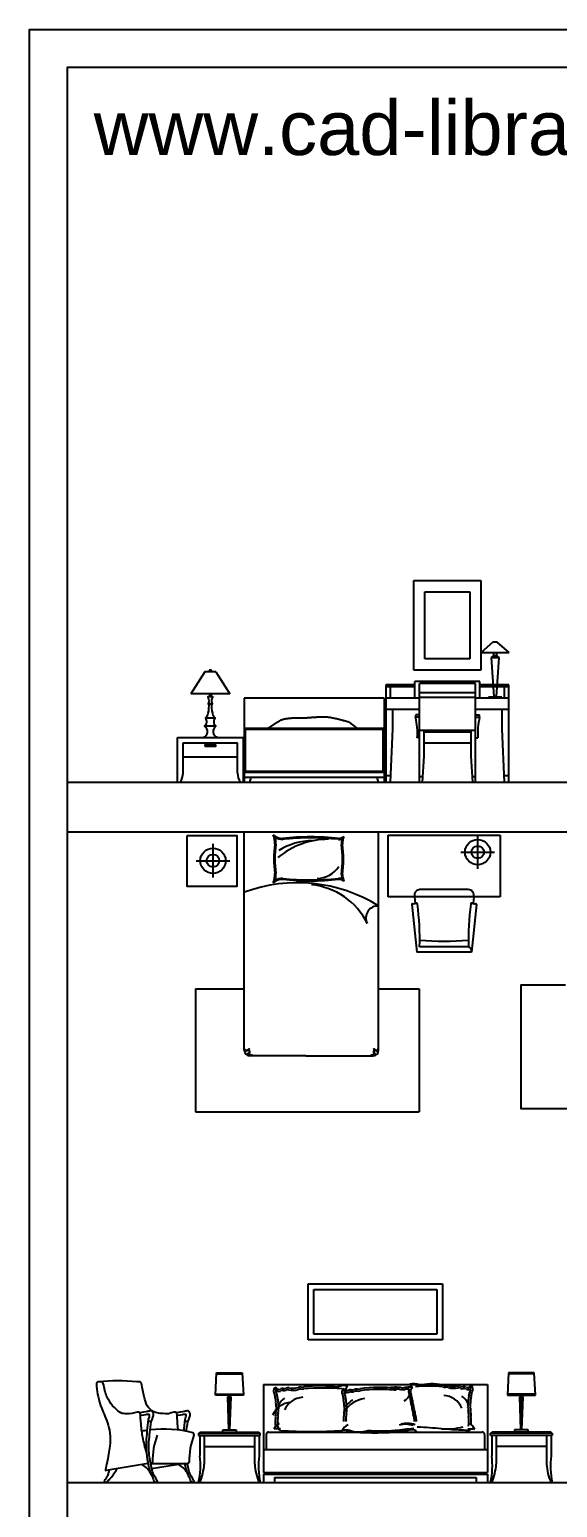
# Model space of a CAD drawing. Header units: inches. Extents: x 15.4 to 57.9, y 9.9 to 34.7.
# Drawn here: x 36.92 to 41.63, y 21.5 to 34.7 of the extents above; entities that cross this region are included whole.
import ezdxf

# ---------------------------------------------------------------- set-up
doc = ezdxf.new("R2010")
doc.units = ezdxf.units.IN
doc.header["$MEASUREMENT"] = 0
for name, color, linetype in [('02', 2, 'Continuous'), ('1', 1, 'Continuous'), ('4', 4, 'Continuous'), ('kadrbm', 4, 'Continuous')]:
    doc.layers.add(name, color=color, linetype=linetype)
doc.styles.add('bmmm', font='swissel.ttf')

# ---------------------------------------------------------------- blocks, each defined once
blk = doc.blocks.new('kadrbm')
at = {"layer": 'kadrbm', "color": 4}
blk.add_lwpolyline([(0, 0), (0, 24.797), (21, 24.797), (21, 0), (0, 0)], close=True, dxfattribs=at)
blk.add_lwpolyline([(20.663, 0.326), (20.663, 24.46), (0.337, 24.46), (0.337, 0.326), (20.663, 0.326)], dxfattribs=at)
at = {"layer": 'kadrbm', "color": 211, "true_color": 0xf674fb, "style": 'bmmm'}
blk.add_text('www.cad-libraries.blogspot.com', height=0.48513, dxfattribs=at).set_placement((0.573, 23.677))

msp = doc.modelspace()

# ---------------------------------------------------------------- linework, layer by layer
at = {"layer": '02'}
for p, q in [((38.836, 25.584), (38.836, 27.534)), ((38.836, 27.534), (40.036, 27.534)), ((40.036, 25.584), (40.036, 27.534)), ((40.121, 26.954), (40.121, 27.504)), ((40.121, 27.504), (41.121, 27.504)), ((41.121, 27.504), (41.121, 26.954)), ((41.121, 26.954), (40.121, 26.954)), ((40.357, 26.954), (40.362, 26.896)), ((40.885, 26.954), (40.88, 26.896)), ((40.332, 26.887), (40.376, 26.459)), ((40.909, 26.887), (40.866, 26.459)), ((40.866, 26.459), (40.376, 26.459)), ((40.84, 26.509), (40.401, 26.509)), ((39.386, 25.534), (38.886, 25.534)), ((39.386, 25.534), (39.986, 25.534))]:
    msp.add_line(p, q, dxfattribs=at)
msp.add_lwpolyline([(38.322, 27.499), (38.322, 27.049), (38.772, 27.049), (38.772, 27.499)], close=True, dxfattribs=at)
for centre in [(40.921, 27.353), (38.556, 27.276)]:
    msp.add_circle(centre, 0.113, dxfattribs=at)
for centre, radius, start, end in [((38.905, 27.436), 0.203, 356.5245, 20.485), ((39.177, 27.6), 0.124, 228.4161, 271.5527), ((39.428, 25.169), 2.32, 83.8049, 96.2055), ((39.68, 27.544), 0.0682, 268.1988, 312.1405), ((39.885, 27.428), 0.172, 157.3977, 181.6077), ((40.244, 27.293), 1.144, 173.426, 186.574), ((38.738, 27.288), 0.984, 352.1489, 7.8511), ((39.31, 25.71), 1.37, 57.98, 110.2292), ((38.905, 27.15), 0.203, 339.515, 3.4755), ((39.177, 26.986), 0.124, 88.4473, 131.5839), ((39.428, 29.417), 2.32, 263.7945, 276.1951), ((39.375, 26.441), 0.624, 26.1968, 84.3818), ((39.68, 27.042), 0.0682, 47.8595, 91.8012), ((39.885, 27.159), 0.172, 181.6077, 202.6023), ((40.028, 26.766), 0.106, 85.6617, 207.9083), ((40.337, 26.887), 0.005, 89.3749, 185.1022), ((40.338, 26.981), 0.089, 269.3749, 289.8528), ((40.372, 26.888), 0.01, 7.3957, 109.8528), ((38.311, 26.593), 2.092, 357.6778, 8.1429), ((42.93, 26.593), 2.092, 171.8571, 182.3222), ((40.869, 26.888), 0.01, 70.1472, 172.6043), ((40.903, 26.981), 0.089, 250.1472, 270.6251), ((40.904, 26.887), 0.005, 354.8978, 90.6251), ((40.617, 28.999), 2.441, 264.9885, 275.1888), ((40.82, 26.467), 0.0465, 350.0218, 64.303), ((38.886, 25.584), 0.05, 180, 270), ((39.986, 25.584), 0.05, 270, 360)]:
    msp.add_arc(centre, radius, start, end, dxfattribs=at)
at = {"layer": '1'}
for p, q in [((40.35, 29.778), (40.95, 29.778)), ((40.35, 28.978), (40.35, 29.778)), ((40.95, 29.778), (40.95, 28.978)), ((40.45, 29.678), (40.85, 29.678)), ((40.45, 29.078), (40.45, 29.678)), ((40.85, 29.678), (40.85, 29.078)), ((41.056, 29.228), (40.951, 29.137)), ((41.096, 29.228), (41.056, 29.228)), ((41.201, 29.137), (41.096, 29.228)), ((40.85, 29.078), (40.45, 29.078)), ((40.951, 29.137), (41.201, 29.137)), ((41.056, 29.102), (41.041, 29.092)), ((41.041, 29.092), (41.066, 28.743)), ((41.041, 29.092), (41.11, 29.092)), ((41.096, 29.107), (41.056, 29.107)), ((41.056, 29.107), (41.056, 29.102)), ((41.056, 29.102), (41.096, 29.102)), ((41.061, 29.137), (41.061, 29.107)), ((41.11, 29.092), (41.086, 28.743)), ((41.091, 29.107), (41.091, 29.137)), ((41.096, 29.102), (41.096, 29.107)), ((41.096, 29.102), (41.11, 29.092)), ((38.482, 28.963), (38.357, 28.768)), ((38.582, 28.963), (38.482, 28.963)), ((38.542, 28.978), (38.522, 28.978)), ((38.582, 28.963), (38.707, 28.768)), ((40.95, 28.978), (40.35, 28.978)), ((38.707, 28.768), (38.357, 28.768)), ((38.525, 28.768), (38.525, 28.739)), ((38.54, 28.768), (38.54, 28.739)), ((40.1, 28.848), (40.1, 27.978)), ((40.36, 28.848), (40.1, 28.848)), ((40.36, 28.828), (40.1, 28.828)), ((40.14, 28.828), (40.14, 28.728)), ((40.94, 28.878), (40.36, 28.878)), ((40.36, 28.728), (40.36, 28.878)), ((40.9, 28.858), (40.4, 28.858)), ((40.402, 27.978), (40.4, 28.858)), ((40.402, 28.778), (40.902, 28.778)), ((40.902, 27.978), (40.9, 28.858)), ((40.94, 28.728), (40.94, 28.878)), ((41.2, 28.848), (40.94, 28.848)), ((41.2, 28.828), (40.94, 28.828)), ((41.16, 28.728), (41.16, 28.828)), ((41.2, 27.978), (41.2, 28.848)), ((38.553, 28.739), (38.511, 28.739)), ((38.514, 28.677), (38.55, 28.677)), ((38.836, 28.728), (38.836, 27.978)), ((40.086, 28.728), (38.836, 28.728)), ((40.086, 28.728), (40.086, 27.978)), ((40.402, 28.728), (40.1, 28.728)), ((40.402, 28.738), (40.902, 28.738)), ((41.2, 28.728), (40.902, 28.728)), ((41.136, 28.738), (41.016, 28.738)), ((41.016, 28.738), (41.016, 28.728)), ((41.136, 28.733), (41.016, 28.733)), ((41.026, 28.728), (41.026, 28.733)), ((41.086, 28.743), (41.066, 28.743)), ((41.066, 28.743), (41.066, 28.738)), ((41.071, 28.728), (41.071, 28.733)), ((41.081, 28.733), (41.081, 28.728)), ((41.086, 28.738), (41.086, 28.743)), ((41.126, 28.728), (41.126, 28.733)), ((41.136, 28.738), (41.136, 28.728)), ((38.575, 28.55), (38.49, 28.55)), ((40.402, 28.628), (40.1, 28.628)), ((40.16, 28.628), (40.16, 28.453)), ((40.367, 28.558), (40.367, 28.578)), ((40.402, 28.578), (40.367, 28.578)), ((40.402, 28.558), (40.367, 28.558)), ((41.2, 28.628), (40.902, 28.628)), ((40.902, 28.578), (40.937, 28.578)), ((40.902, 28.558), (40.937, 28.558)), ((40.937, 28.558), (40.937, 28.578)), ((41.14, 28.453), (41.14, 28.628)), ((38.24, 27.978), (38.24, 28.378)), ((38.24, 28.378), (38.825, 28.378)), ((38.582, 28.478), (38.482, 28.478)), ((38.825, 28.378), (38.825, 27.978)), ((38.836, 28.461), (40.086, 28.461)), ((38.846, 28.073), (38.846, 28.451)), ((38.846, 28.451), (40.076, 28.451)), ((40.076, 28.073), (40.076, 28.451)), ((40.16, 28.453), (40.14, 27.978)), ((40.402, 28.373), (40.382, 28.373)), ((40.402, 28.443), (40.902, 28.443)), ((40.442, 28.21), (40.442, 28.443)), ((40.442, 28.428), (40.862, 28.428)), ((40.862, 28.21), (40.862, 28.443)), ((40.902, 28.373), (40.922, 28.373)), ((41.16, 27.978), (41.14, 28.453)), ((38.29, 28.058), (38.29, 28.328)), ((38.29, 28.328), (38.775, 28.328)), ((38.775, 28.058), (38.775, 28.328)), ((40.442, 28.328), (40.862, 28.328)), ((38.775, 28.202), (38.29, 28.202)), ((40.427, 27.978), (40.442, 28.21)), ((40.877, 27.978), (40.862, 28.21)), ((40.086, 28.063), (38.836, 28.063)), ((40.086, 28.021), (38.836, 28.021)), ((40.076, 28.073), (38.846, 28.073)), ((38.886, 27.978), (38.898, 28.021)), ((40.036, 27.978), (40.024, 28.021)), ((40.1, 28.038), (40.142, 28.038)), ((40.402, 28.028), (40.427, 28.028)), ((40.877, 28.028), (40.902, 28.028)), ((41.157, 28.038), (41.2, 28.038)), ((40.921, 27.203), (40.921, 27.503)), ((38.556, 27.426), (38.556, 27.126)), ((40.771, 27.353), (41.071, 27.353)), ((38.406, 27.276), (38.706, 27.276)), ((40.356, 26.964), (40.357, 26.954)), ((40.836, 27.019), (40.405, 27.019)), ((40.886, 26.964), (40.885, 26.954)), ((38.399, 26.134), (38.836, 26.134)), ((38.399, 26.134), (38.399, 25.034)), ((40.036, 26.134), (40.399, 26.134)), ((40.399, 26.134), (40.399, 25.034)), ((38.399, 25.034), (40.399, 25.034)), ((39.407, 23.499), (40.607, 23.499)), ((39.407, 22.999), (39.407, 23.499)), ((40.607, 23.499), (40.607, 22.999)), ((39.457, 23.449), (40.557, 23.449)), ((39.457, 23.049), (39.457, 23.449)), ((40.557, 23.449), (40.557, 23.049)), ((40.607, 22.999), (39.407, 22.999)), ((40.557, 23.049), (39.457, 23.049)), ((38.578, 22.505), (38.588, 22.705)), ((38.588, 22.705), (38.818, 22.705)), ((38.818, 22.705), (38.828, 22.505)), ((41.196, 22.705), (41.186, 22.505)), ((41.426, 22.705), (41.196, 22.705)), ((41.436, 22.505), (41.426, 22.705)), ((37.557, 22.624), (37.535, 22.624)), ((37.898, 22.624), (37.875, 22.624)), ((38.588, 22.695), (38.819, 22.695)), ((39.007, 22.6), (41.007, 22.6)), ((39.007, 22.6), (39.007, 21.815)), ((41.007, 22.6), (41.007, 21.815)), ((41.427, 22.695), (41.196, 22.695)), ((38.828, 22.505), (38.578, 22.505)), ((38.579, 22.515), (38.828, 22.515)), ((38.699, 22.195), (38.689, 22.49)), ((38.689, 22.49), (38.718, 22.49)), ((38.702, 22.195), (38.694, 22.49)), ((38.696, 22.49), (38.696, 22.505)), ((38.705, 22.195), (38.713, 22.49)), ((38.707, 22.195), (38.718, 22.49)), ((38.711, 22.49), (38.711, 22.505)), ((41.186, 22.505), (41.436, 22.505)), ((41.436, 22.515), (41.187, 22.515)), ((41.307, 22.195), (41.297, 22.49)), ((41.326, 22.49), (41.297, 22.49)), ((41.31, 22.195), (41.302, 22.49)), ((41.304, 22.49), (41.304, 22.505)), ((41.313, 22.195), (41.321, 22.49)), ((41.315, 22.195), (41.326, 22.49)), ((41.319, 22.49), (41.319, 22.505)), ((37.978, 22.273), (38.006, 22.273)), ((38.306, 22.273), (38.334, 22.273)), ((38.438, 22.175), (38.438, 22.165)), ((38.438, 22.175), (38.968, 22.175)), ((38.643, 22.175), (38.643, 22.195)), ((38.643, 22.195), (38.763, 22.195)), ((38.763, 22.195), (38.763, 22.175)), ((38.968, 22.175), (38.968, 22.165)), ((39.052, 22.175), (40.962, 22.175)), ((41.046, 22.175), (41.046, 22.165)), ((41.576, 22.175), (41.046, 22.175)), ((41.371, 22.195), (41.251, 22.195)), ((41.251, 22.195), (41.251, 22.175)), ((41.371, 22.175), (41.371, 22.195)), ((41.576, 22.175), (41.576, 22.165)), ((38.428, 22.165), (38.978, 22.165)), ((38.428, 22.165), (38.428, 22.145)), ((38.428, 22.145), (38.978, 22.145)), ((38.438, 22.145), (38.438, 21.965)), ((38.478, 22.145), (38.478, 21.89)), ((38.478, 22.045), (38.928, 22.045)), ((38.928, 22.145), (38.928, 21.89)), ((38.968, 22.145), (38.968, 21.965)), ((38.978, 22.145), (38.978, 22.165)), ((39.032, 22.155), (39.032, 22.02)), ((40.982, 22.155), (40.982, 22.02)), ((41.586, 22.165), (41.036, 22.165)), ((41.036, 22.145), (41.036, 22.165)), ((41.586, 22.145), (41.036, 22.145)), ((41.046, 22.145), (41.046, 21.965)), ((41.086, 22.145), (41.086, 21.89)), ((41.536, 22.045), (41.086, 22.045)), ((41.536, 22.145), (41.536, 21.89)), ((41.576, 22.145), (41.576, 21.965)), ((41.586, 22.165), (41.586, 22.145)), ((39.007, 22.02), (41.007, 22.02)), ((37.978, 21.895), (37.602, 21.831)), ((38.007, 21.896), (37.998, 21.896)), ((38.007, 21.896), (38.335, 21.896)), ((38.306, 21.895), (38.008, 21.848)), ((38.335, 21.896), (38.325, 21.896)), ((39.007, 21.815), (41.007, 21.815)), ((39.007, 21.8), (41.007, 21.8)), ((39.007, 21.8), (39.007, 21.725)), ((39.017, 21.815), (39.017, 21.8)), ((40.997, 21.815), (40.997, 21.8)), ((41.007, 21.8), (41.007, 21.725)), ((37.596, 21.725), (37.591, 21.726)), ((38.054, 21.728), (38.046, 21.725)), ((38.382, 21.728), (38.373, 21.725)), ((39.107, 21.77), (40.907, 21.77)), ((39.107, 21.77), (39.107, 21.725)), ((40.907, 21.77), (40.907, 21.725))]:
    msp.add_line(p, q, dxfattribs=at)
for points in [[(39.053, 28.461), (39.128, 28.512), (39.131, 28.514), (39.134, 28.517), (39.138, 28.519), (39.141, 28.521), (39.145, 28.523), (39.149, 28.526), (39.153, 28.528), (39.157, 28.53), (39.161, 28.532), (39.165, 28.534), (39.17, 28.535), (39.174, 28.537), (39.179, 28.538), (39.184, 28.54), (39.188, 28.541), (39.193, 28.542), (39.197, 28.543), (39.202, 28.544), (39.206, 28.545), (39.21, 28.545), (39.214, 28.546), (39.217, 28.546), (39.221, 28.547), (39.224, 28.547), (39.227, 28.547), (39.23, 28.548), (39.233, 28.548), (39.236, 28.548), (39.239, 28.548), (39.242, 28.549), (39.245, 28.549), (39.248, 28.549), (39.251, 28.55), (39.254, 28.55), (39.257, 28.55), (39.26, 28.551), (39.262, 28.551), (39.265, 28.551), (39.268, 28.551), (39.27, 28.552), (39.272, 28.552), (39.275, 28.552), (39.277, 28.552), (39.28, 28.552), (39.282, 28.552), (39.285, 28.552), (39.288, 28.552), (39.291, 28.552), (39.295, 28.552), (39.299, 28.552), (39.303, 28.552), (39.307, 28.551), (39.312, 28.551), (39.316, 28.551), (39.32, 28.551), (39.325, 28.551), (39.329, 28.551), (39.333, 28.551), (39.337, 28.551), (39.34, 28.551), (39.343, 28.551), (39.345, 28.551), (39.348, 28.551), (39.35, 28.551), (39.353, 28.551), (39.355, 28.551), (39.358, 28.552), (39.361, 28.552), (39.364, 28.552), (39.367, 28.552), (39.371, 28.552), (39.374, 28.552), (39.379, 28.553), (39.383, 28.553), (39.387, 28.553), (39.391, 28.553), (39.396, 28.553), (39.4, 28.554), (39.404, 28.554), (39.408, 28.554), (39.413, 28.554), (39.416, 28.555), (39.42, 28.555), (39.424, 28.555), (39.428, 28.556), (39.432, 28.556), (39.436, 28.556), (39.44, 28.557), (39.444, 28.557), (39.448, 28.557), (39.453, 28.558), (39.457, 28.558), (39.462, 28.558), (39.466, 28.559), (39.471, 28.559), (39.475, 28.559), (39.48, 28.559), (39.484, 28.56), (39.488, 28.56), (39.493, 28.56), (39.497, 28.56), (39.501, 28.56), (39.505, 28.56), (39.508, 28.56), (39.512, 28.56), (39.516, 28.56), (39.519, 28.56), (39.522, 28.561), (39.526, 28.561), (39.529, 28.561), (39.532, 28.561), (39.535, 28.561), (39.538, 28.561), (39.541, 28.561), (39.544, 28.561), (39.547, 28.561), (39.55, 28.561), (39.554, 28.561), (39.557, 28.561), (39.561, 28.561), (39.565, 28.561), (39.569, 28.561), (39.573, 28.56), (39.577, 28.56), (39.581, 28.56), (39.585, 28.559), (39.589, 28.559), (39.593, 28.558), (39.597, 28.558), (39.601, 28.557), (39.605, 28.557), (39.609, 28.556), (39.612, 28.555), (39.615, 28.554), (39.619, 28.554), (39.622, 28.553), (39.625, 28.552), (39.628, 28.552), (39.63, 28.551), (39.633, 28.551), (39.636, 28.55), (39.638, 28.55), (39.64, 28.549), (39.643, 28.549), (39.645, 28.548), (39.647, 28.548), (39.65, 28.547), (39.652, 28.547), (39.654, 28.546), (39.657, 28.546), (39.66, 28.545), (39.662, 28.545), (39.665, 28.544), (39.668, 28.543), (39.671, 28.543), (39.674, 28.542), (39.677, 28.541), (39.68, 28.541), (39.683, 28.54), (39.686, 28.539), (39.689, 28.538), (39.693, 28.537), (39.696, 28.536), (39.699, 28.535), (39.701, 28.534), (39.704, 28.534), (39.707, 28.533), (39.71, 28.532), (39.712, 28.531), (39.714, 28.531), (39.716, 28.53), (39.718, 28.53), (39.72, 28.529), (39.722, 28.529), (39.724, 28.528), (39.726, 28.528), (39.728, 28.527), (39.73, 28.527), (39.733, 28.526), (39.735, 28.526), (39.738, 28.525), (39.74, 28.525), (39.743, 28.524), (39.746, 28.523), (39.749, 28.523), (39.752, 28.522), (39.755, 28.521), (39.757, 28.521), (39.76, 28.52), (39.763, 28.519), (39.766, 28.518), (39.769, 28.517), (39.773, 28.515), (39.777, 28.511), (39.842, 28.461)], [(41.705, 26.164), (41.305, 26.164), (41.305, 25.064), (43.305, 25.064), (43.305, 26.164), (42.905, 26.164)], [(38.836, 25.587), (38.837, 25.588), (38.838, 25.589), (38.839, 25.589), (38.84, 25.589), (38.84, 25.59), (38.841, 25.59), (38.842, 25.59), (38.842, 25.59), (38.842, 25.59), (38.843, 25.59), (38.843, 25.59), (38.844, 25.59), (38.844, 25.59), (38.845, 25.59), (38.845, 25.59), (38.846, 25.59), (38.846, 25.59), (38.846, 25.59), (38.847, 25.591), (38.847, 25.591), (38.848, 25.591), (38.848, 25.591), (38.848, 25.591), (38.848, 25.591)], [(38.842, 25.573), (38.843, 25.574), (38.844, 25.575), (38.845, 25.575), (38.846, 25.576), (38.846, 25.576), (38.847, 25.577), (38.848, 25.577), (38.848, 25.577), (38.849, 25.578), (38.849, 25.578), (38.85, 25.578), (38.85, 25.578), (38.851, 25.579), (38.851, 25.579), (38.851, 25.579), (38.852, 25.579), (38.852, 25.58), (38.853, 25.58), (38.853, 25.58), (38.854, 25.581), (38.854, 25.581), (38.855, 25.581), (38.855, 25.582), (38.856, 25.582), (38.857, 25.582), (38.857, 25.583), (38.858, 25.583), (38.859, 25.584), (38.859, 25.584), (38.86, 25.584), (38.861, 25.585), (38.862, 25.585), (38.862, 25.586), (38.863, 25.586), (38.863, 25.586), (38.864, 25.587), (38.865, 25.587), (38.865, 25.588), (38.866, 25.588), (38.866, 25.588), (38.867, 25.589), (38.867, 25.589), (38.868, 25.589), (38.868, 25.589), (38.869, 25.59), (38.869, 25.59), (38.87, 25.59), (38.87, 25.591), (38.871, 25.591), (38.872, 25.591), (38.872, 25.592), (38.873, 25.592), (38.873, 25.592), (38.874, 25.593), (38.875, 25.593), (38.875, 25.593), (38.876, 25.594), (38.876, 25.594), (38.877, 25.594), (38.877, 25.595), (38.877, 25.595), (38.878, 25.595), (38.878, 25.596), (38.878, 25.596), (38.879, 25.596), (38.879, 25.596), (38.879, 25.596), (38.88, 25.596), (38.88, 25.596), (38.88, 25.596), (38.88, 25.596), (38.88, 25.595), (38.879, 25.595), (38.879, 25.595), (38.879, 25.595), (38.878, 25.594), (38.878, 25.594), (38.877, 25.593), (38.877, 25.593), (38.876, 25.592), (38.876, 25.592), (38.875, 25.591), (38.875, 25.59), (38.874, 25.589), (38.874, 25.589), (38.874, 25.588), (38.873, 25.587), (38.873, 25.587), (38.872, 25.587), (38.871, 25.586), (38.871, 25.586), (38.87, 25.586), (38.869, 25.586), (38.868, 25.585), (38.867, 25.585), (38.867, 25.585), (38.866, 25.584), (38.865, 25.584), (38.864, 25.583), (38.863, 25.583), (38.862, 25.582), (38.862, 25.582), (38.861, 25.581), (38.86, 25.581), (38.859, 25.581), (38.858, 25.58), (38.857, 25.58), (38.856, 25.58), (38.855, 25.58), (38.854, 25.579), (38.853, 25.579), (38.853, 25.579), (38.852, 25.579), (38.851, 25.579), (38.851, 25.579), (38.85, 25.578), (38.85, 25.578), (38.849, 25.578), (38.849, 25.577), (38.849, 25.577), (38.848, 25.577), (38.848, 25.577), (38.848, 25.576), (38.847, 25.576), (38.847, 25.575), (38.847, 25.575), (38.846, 25.575), (38.846, 25.574), (38.846, 25.574), (38.845, 25.574), (38.845, 25.573), (38.844, 25.573), (38.843, 25.572), (38.843, 25.571), (38.842, 25.571), (38.842, 25.57)], [(38.864, 25.539), (38.865, 25.542), (38.866, 25.544), (38.866, 25.545), (38.867, 25.547), (38.867, 25.548), (38.868, 25.55), (38.868, 25.551), (38.868, 25.552), (38.868, 25.553), (38.869, 25.554), (38.869, 25.555), (38.869, 25.556), (38.87, 25.557), (38.87, 25.558), (38.871, 25.56), (38.871, 25.562)], [(38.88, 25.578), (38.879, 25.572), (38.878, 25.567), (38.877, 25.564), (38.877, 25.561), (38.876, 25.559), (38.876, 25.558), (38.875, 25.557), (38.875, 25.557), (38.875, 25.556), (38.874, 25.555), (38.874, 25.555), (38.874, 25.554), (38.874, 25.554), (38.874, 25.553), (38.874, 25.552), (38.874, 25.552), (38.874, 25.551), (38.873, 25.55), (38.873, 25.549), (38.873, 25.547), (38.873, 25.546), (38.872, 25.543), (38.872, 25.54), (38.871, 25.536)], [(38.88, 25.578), (38.882, 25.578), (38.883, 25.577), (38.882, 25.568), (38.882, 25.564), (38.88, 25.563), (38.881, 25.559), (38.878, 25.553), (38.878, 25.55), (38.881, 25.547), (38.882, 25.544), (38.882, 25.543), (38.882, 25.534), (38.882, 25.536)], [(38.9, 25.549), (38.901, 25.547), (38.901, 25.545), (38.901, 25.543), (38.902, 25.541), (38.902, 25.54), (38.902, 25.538), (38.902, 25.536), (38.902, 25.534)], [(39.972, 25.549), (39.971, 25.547), (39.971, 25.545), (39.971, 25.543), (39.97, 25.541), (39.97, 25.54), (39.97, 25.538), (39.97, 25.536), (39.97, 25.534)], [(39.992, 25.578), (39.99, 25.578), (39.989, 25.577), (39.99, 25.568), (39.991, 25.564), (39.992, 25.563), (39.991, 25.559), (39.994, 25.553), (39.994, 25.55), (39.991, 25.547), (39.99, 25.544), (39.99, 25.543), (39.99, 25.534), (39.99, 25.536)], [(40.031, 25.573), (40.029, 25.574), (40.028, 25.575), (40.027, 25.575), (40.026, 25.576), (40.026, 25.576), (40.025, 25.577), (40.024, 25.577), (40.024, 25.577), (40.023, 25.578), (40.023, 25.578), (40.022, 25.578), (40.022, 25.578), (40.022, 25.579), (40.021, 25.579), (40.021, 25.579), (40.02, 25.579), (40.02, 25.58), (40.019, 25.58), (40.019, 25.58), (40.018, 25.581), (40.018, 25.581), (40.017, 25.581), (40.017, 25.582), (40.016, 25.582), (40.015, 25.582), (40.015, 25.583), (40.014, 25.583), (40.013, 25.584), (40.013, 25.584), (40.012, 25.584), (40.011, 25.585), (40.01, 25.585), (40.01, 25.586), (40.009, 25.586), (40.009, 25.586), (40.008, 25.587), (40.007, 25.587), (40.007, 25.588), (40.006, 25.588), (40.006, 25.588), (40.005, 25.589), (40.005, 25.589), (40.004, 25.589), (40.004, 25.589), (40.003, 25.59), (40.003, 25.59), (40.002, 25.59), (40.002, 25.591), (40.001, 25.591), (40, 25.591), (40, 25.592), (39.999, 25.592), (39.999, 25.592), (39.998, 25.593), (39.997, 25.593), (39.997, 25.593), (39.996, 25.594), (39.996, 25.594), (39.996, 25.594), (39.995, 25.595), (39.995, 25.595), (39.994, 25.595), (39.994, 25.596), (39.994, 25.596), (39.993, 25.596), (39.993, 25.596), (39.993, 25.596), (39.992, 25.596), (39.992, 25.596), (39.992, 25.596), (39.992, 25.596), (39.992, 25.595), (39.993, 25.595), (39.993, 25.595), (39.993, 25.595), (39.994, 25.594), (39.994, 25.594), (39.995, 25.593), (39.995, 25.593), (39.996, 25.592), (39.996, 25.592), (39.997, 25.591), (39.997, 25.59), (39.998, 25.589), (39.998, 25.589), (39.998, 25.588), (39.999, 25.587), (39.999, 25.587), (40, 25.587), (40.001, 25.586), (40.001, 25.586), (40.002, 25.586), (40.003, 25.586), (40.004, 25.585), (40.005, 25.585), (40.005, 25.585), (40.006, 25.584), (40.007, 25.584), (40.008, 25.583), (40.009, 25.583), (40.01, 25.582), (40.01, 25.582), (40.011, 25.581), (40.012, 25.581), (40.013, 25.581), (40.014, 25.58), (40.015, 25.58), (40.016, 25.58), (40.017, 25.58), (40.018, 25.579), (40.019, 25.579), (40.019, 25.579), (40.02, 25.579), (40.021, 25.579), (40.021, 25.579), (40.022, 25.578), (40.022, 25.578), (40.023, 25.578), (40.023, 25.577), (40.023, 25.577), (40.024, 25.577), (40.024, 25.577), (40.024, 25.576), (40.025, 25.576), (40.025, 25.575), (40.025, 25.575), (40.026, 25.575), (40.026, 25.574), (40.027, 25.574), (40.027, 25.574), (40.027, 25.573), (40.028, 25.573), (40.029, 25.572), (40.029, 25.571), (40.03, 25.571), (40.031, 25.57)], [(39.992, 25.578), (39.993, 25.572), (39.994, 25.567), (39.995, 25.564), (39.995, 25.561), (39.996, 25.559), (39.996, 25.558), (39.997, 25.557), (39.997, 25.557), (39.997, 25.556), (39.998, 25.555), (39.998, 25.555), (39.998, 25.554), (39.998, 25.554), (39.998, 25.553), (39.998, 25.552), (39.998, 25.552), (39.998, 25.551), (39.999, 25.55), (39.999, 25.549), (39.999, 25.547), (39.999, 25.546), (40, 25.543), (40, 25.54), (40.001, 25.536)], [(40.008, 25.539), (40.007, 25.542), (40.006, 25.544), (40.006, 25.545), (40.005, 25.547), (40.005, 25.548), (40.004, 25.55), (40.004, 25.551), (40.004, 25.552), (40.004, 25.553), (40.003, 25.554), (40.003, 25.555), (40.003, 25.556), (40.002, 25.557), (40.002, 25.558), (40.001, 25.56), (40.001, 25.562)], [(40.036, 25.587), (40.035, 25.588), (40.034, 25.589), (40.033, 25.589), (40.032, 25.589), (40.032, 25.59), (40.031, 25.59), (40.031, 25.59), (40.03, 25.59), (40.03, 25.59), (40.029, 25.59), (40.029, 25.59), (40.028, 25.59), (40.028, 25.59), (40.027, 25.59), (40.027, 25.59), (40.026, 25.59), (40.026, 25.59), (40.026, 25.59), (40.025, 25.591), (40.025, 25.591), (40.024, 25.591), (40.024, 25.591), (40.024, 25.591), (40.024, 25.591)]]:
    msp.add_lwpolyline(points, dxfattribs=at)
msp.add_lwpolyline([(38.482, 28.298), (38.582, 28.298), (38.582, 28.308), (38.482, 28.308)], close=True, dxfattribs=at)
for centre in [(38.556, 27.276), (40.921, 27.353)]:
    msp.add_circle(centre, 0.0563, dxfattribs=at)
for centre, radius, start, end in [((38.505, 28.963), 0.0228, 359.5598, 40.85), ((38.559, 28.963), 0.0228, 139.15, 180.4402), ((38.213, 28.661), 0.308, 343.1121, 0.0909), ((38.511, 28.738), 0.001, 90, 270), ((38.464, 28.704), 0.0571, 349.3774, 35.1586), ((38.514, 28.678), 0.001, 90, 270), ((38.5, 28.694), 0.0209, 313.9726, 0.2503), ((38.5, 28.662), 0.0209, 359.7497, 46.0274), ((38.6, 28.704), 0.0571, 144.8414, 190.6226), ((38.564, 28.694), 0.0209, 179.7497, 226.0274), ((38.564, 28.662), 0.0209, 133.9726, 180.2503), ((38.851, 28.661), 0.308, 179.9091, 196.8879), ((38.55, 28.678), 0.001, 270, 90), ((38.553, 28.738), 0.001, 270, 90), ((38.453, 28.518), 0.0485, 307.311, 40.458), ((38.49, 28.551), 0.001, 90, 270), ((38.449, 28.606), 0.0679, 307.1732, 329.864), ((38.616, 28.606), 0.0679, 210.136, 232.8268), ((38.611, 28.518), 0.0485, 139.542, 232.689), ((38.575, 28.551), 0.001, 270, 90), ((39.748, 28.414), 0.635, 356.2292, 13.0368), ((41.556, 28.414), 0.635, 166.9632, 183.7708), ((38.472, 28.379), 0.001, 90, 270), ((38.451, 28.431), 0.0558, 292.2524, 56.0949), ((38.482, 28.479), 0.001, 90, 270), ((38.613, 28.431), 0.0558, 123.9051, 247.7476), ((38.582, 28.479), 0.001, 270, 90), ((38.592, 28.379), 0.001, 270, 90), ((38.08, 28.079), 0.211, 331.164, 354.1279), ((38.984, 28.079), 0.211, 185.8721, 208.836), ((38.905, 27.436), 0.212, 356.5245, 13.2301), ((39.177, 27.6), 0.133, 240.1487, 271.5527), ((39.588, 26.761), 0.707, 90.0415, 129.7735), ((39.445, 26.887), 0.567, 90.0326, 121.9907), ((39.428, 25.169), 2.312, 83.8009, 96.2095), ((39.68, 27.544), 0.0771, 268.1988, 292.4287), ((39.885, 27.428), 0.181, 165.4484, 181.6077), ((40.244, 27.293), 1.135, 173.426, 186.574), ((38.738, 27.288), 0.975, 352.1489, 7.8511), ((39.482, 27.359), 0.24, 271.0292, 325.9437), ((38.905, 27.15), 0.212, 346.7699, 3.4755), ((39.177, 26.986), 0.133, 88.4473, 119.8513), ((39.428, 29.417), 2.312, 263.7905, 276.1991), ((39.68, 27.042), 0.0771, 67.5713, 91.8012), ((39.885, 27.159), 0.181, 181.6077, 194.5516), ((40.405, 26.969), 0.05, 90, 185.1022), ((40.836, 26.969), 0.05, 354.8978, 90), ((37.535, 22.604), 0.02, 90, 185.4146), ((37.705, 20.953), 1.68, 84.1779, 95.8221), ((37.557, 22.604), 0.02, 14.9051, 90), ((37.898, 22.604), 0.02, 14.9051, 90), ((39.137, 22.542), 0.0401, 120.9267, 191.1411), ((39.14, 22.581), 0.0242, 189.9943, 271.0639), ((39.178, 22.525), 0.0399, 84.3153, 118.7361), ((39.192, 22.615), 0.0519, 259.177, 289.8281), ((39.229, 22.532), 0.0399, 84.3153, 118.7361), ((39.27, 22.758), 0.191, 258.6799, 284.2448), ((39.336, 22.538), 0.0399, 84.3153, 118.7361), ((39.35, 22.629), 0.0519, 259.177, 289.8281), ((39.505, 21.312), 1.275, 82.0362, 96.2054), ((39.54, 20.182), 2.386, 85.9388, 94.1519), ((39.726, 22.462), 0.128, 74.5754, 114.6109), ((39.746, 22.531), 0.0401, 120.9267, 191.1411), ((39.75, 22.569), 0.0242, 189.9943, 271.0639), ((39.781, 22.551), 0.0401, 120.9267, 166.5372), ((40.051, 21.194), 1.38, 84.1017, 97.5702), ((40.19, 22.357), 0.219, 70.7054, 105.0099), ((40.155, 22.326), 0.243, 80.8802, 94.9956), ((40.306, 22.45), 0.128, 74.5754, 114.6109), ((40.348, 22.479), 0.128, 65.3891, 105.4246), ((40.293, 22.568), 0.0401, 13.4628, 59.0733), ((40.361, 22.54), 0.0401, 120.9267, 191.1411), ((40.394, 22.511), 0.0912, 132.8804, 134.137), ((40.485, 21.374), 1.212, 84.1725, 95.7002), ((40.513, 22), 0.605, 80.9868, 101.5716), ((40.626, 22.646), 0.0519, 250.1719, 280.823), ((40.626, 22.628), 0.0519, 250.1719, 280.823), ((40.639, 22.555), 0.0399, 61.2639, 95.6847), ((40.639, 22.537), 0.0399, 61.2639, 95.6847), ((40.706, 22.775), 0.191, 255.7552, 281.3201), ((40.706, 22.757), 0.191, 255.7552, 281.3201), ((40.747, 22.549), 0.0399, 61.2639, 95.6847), ((40.747, 22.531), 0.0399, 61.2639, 95.6847), ((40.784, 22.632), 0.0519, 250.1719, 280.823), ((40.784, 22.614), 0.0519, 250.1719, 280.823), ((40.797, 22.542), 0.0399, 61.2639, 95.6847), ((40.834, 22.625), 0.0519, 250.1719, 280.823), ((40.835, 22.598), 0.0242, 268.9361, 350.0057), ((40.848, 22.535), 0.0399, 61.2639, 95.6847), ((40.839, 22.559), 0.0401, 348.8589, 59.0733), ((39.262, 22.252), 0.188, 93.4805, 156.7047), ((39.066, 22.51), 0.0399, 3.8085, 38.2292), ((39.122, 22.486), 0.0399, 115.7115, 118.7361), ((39.122, 22.468), 0.0399, 112.3988, 118.7361), ((39.158, 22.511), 0.0519, 178.6702, 209.3212), ((39.128, 22.518), 0.0399, 84.3153, 118.7361), ((39.149, 22.493), 0.0399, 165.5208, 199.9415), ((39.065, 22.457), 0.0519, 354.4287, 25.0798), ((39.155, 22.442), 0.0399, 165.5208, 199.9415), ((39.128, 22.5), 0.0399, 84.3153, 107.6334), ((39.087, 22.51), 0.0399, 3.8085, 44.6783), ((39.179, 22.511), 0.0519, 178.6702, 200.081), ((39.17, 22.493), 0.0399, 179.0346, 199.9415), ((39.141, 22.608), 0.0519, 259.177, 289.8281), ((39.141, 22.59), 0.0519, 259.177, 289.8281), ((39.086, 22.457), 0.0519, 354.4287, 25.0798), ((39.176, 22.442), 0.0399, 165.5208, 199.9415), ((39.296, 22.336), 0.174, 125.0578, 152.3035), ((39.178, 22.507), 0.0399, 84.3153, 118.7361), ((39.192, 22.597), 0.0519, 259.177, 289.8281), ((39.369, 22.298), 0.188, 93.4805, 156.7047), ((39.229, 22.514), 0.0399, 84.3153, 118.7361), ((39.27, 22.74), 0.191, 258.6799, 284.2448), ((39.336, 22.52), 0.0399, 84.3153, 118.7361), ((39.35, 22.611), 0.0519, 259.177, 289.8281), ((39.676, 22.498), 0.0399, 3.8085, 38.2292), ((39.767, 22.5), 0.0519, 178.6702, 209.3212), ((39.737, 22.506), 0.0399, 84.3153, 118.7361), ((39.759, 22.481), 0.0399, 165.5208, 199.9415), ((39.674, 22.445), 0.0519, 354.4287, 25.0798), ((39.764, 22.43), 0.0399, 165.5208, 199.9415), ((39.737, 22.488), 0.0399, 84.3153, 107.6334), ((39.697, 22.498), 0.0399, 3.8085, 44.6783), ((39.944, 22.221), 0.255, 97.7082, 147.3886), ((36.619, 25.991), 4.751, 310.9194, 312.118), ((39.788, 22.5), 0.0519, 178.6702, 200.081), ((39.78, 22.481), 0.0399, 179.0346, 199.9415), ((39.751, 22.597), 0.0519, 259.177, 289.8281), ((39.751, 22.579), 0.0519, 259.177, 289.8281), ((39.68, 22.494), 0.0912, 34.2897, 47.1196), ((39.695, 22.445), 0.0519, 354.4287, 25.0798), ((39.785, 22.43), 0.0399, 165.5208, 199.9415), ((39.788, 22.513), 0.0399, 84.3153, 118.7361), ((39.788, 22.495), 0.0399, 84.3153, 118.7361), ((39.801, 22.604), 0.0519, 259.177, 289.8281), ((39.801, 22.586), 0.0519, 259.177, 289.8281), ((39.838, 22.52), 0.0399, 84.3153, 118.7361), ((39.838, 22.502), 0.0399, 84.3153, 118.7361), ((39.852, 22.611), 0.0519, 259.177, 289.8281), ((39.852, 22.593), 0.0519, 259.177, 289.8281), ((40.051, 21.176), 1.38, 84.1017, 97.5702), ((40.19, 22.339), 0.219, 73.3458, 105.0099), ((40.155, 22.308), 0.243, 80.8802, 94.9956), ((40.306, 22.432), 0.128, 88.4137, 114.6109), ((40.209, 22.556), 0.115, 299.0606, 331.6413), ((40.344, 22.54), 0.0401, 148.4771, 191.1411), ((40.271, 22.51), 0.0399, 358.0435, 32.4642), ((40.362, 22.503), 0.0519, 172.9052, 203.5562), ((40.281, 22.46), 0.0399, 358.0435, 32.4642), ((40.372, 22.453), 0.0519, 172.9052, 203.5562), ((40.288, 22.51), 0.0399, 358.0435, 32.4642), ((40.291, 22.411), 0.0399, 358.0435, 32.4642), ((40.379, 22.503), 0.0519, 172.9052, 203.5562), ((40.298, 22.46), 0.0399, 358.0435, 32.4642), ((40.389, 22.453), 0.0519, 172.9052, 203.5562), ((40.308, 22.411), 0.0399, 358.0435, 32.4642), ((40.606, 22.315), 0.188, 23.2953, 86.5195), ((40.679, 22.353), 0.174, 27.6965, 54.9422), ((40.797, 22.524), 0.0399, 61.2639, 95.6847), ((40.834, 22.607), 0.0519, 250.1719, 280.823), ((40.884, 22.423), 0.0519, 154.9202, 185.5713), ((40.8, 22.459), 0.0399, 340.0585, 14.4792), ((40.89, 22.474), 0.0519, 154.9202, 185.5713), ((40.805, 22.51), 0.0399, 340.0585, 0.9654), ((40.848, 22.517), 0.0399, 72.3666, 95.6847), ((40.797, 22.528), 0.0519, 339.919, 1.3298), ((40.888, 22.527), 0.0399, 135.3217, 176.1915), ((40.905, 22.423), 0.0519, 154.9202, 185.5713), ((40.821, 22.459), 0.0399, 340.0585, 14.4792), ((40.911, 22.474), 0.0519, 154.9202, 185.5713), ((40.818, 22.528), 0.0519, 330.6788, 1.3298), ((40.826, 22.51), 0.0399, 340.0585, 14.4792), ((40.909, 22.527), 0.0399, 141.7708, 176.1915), ((39.154, 22.332), 0.0399, 155.7578, 190.1785), ((39.065, 22.312), 0.0519, 344.6658, 15.3168), ((39.07, 22.406), 0.0519, 354.4287, 25.0798), ((39.068, 22.362), 0.0519, 344.6658, 15.3168), ((39.16, 22.388), 0.0399, 159.7557, 194.1765), ((39.175, 22.332), 0.0399, 155.7578, 190.1785), ((39.086, 22.312), 0.0519, 344.6658, 15.3168), ((39.091, 22.406), 0.0519, 354.4287, 25.0798), ((39.089, 22.362), 0.0519, 344.6658, 15.3168), ((39.181, 22.388), 0.0399, 159.7557, 194.1765), ((39.764, 22.321), 0.0399, 155.7578, 190.1785), ((39.674, 22.3), 0.0519, 344.6658, 15.3168), ((39.68, 22.395), 0.0519, 354.4287, 25.0798), ((39.516, 22.373), 0.214, 350.4791, 358.3027), ((39.769, 22.376), 0.0399, 159.7557, 194.1765), ((39.785, 22.321), 0.0399, 155.7578, 190.1785), ((39.695, 22.3), 0.0519, 344.6658, 15.3168), ((39.701, 22.395), 0.0519, 354.4287, 25.0798), ((39.537, 22.373), 0.214, 350.4791, 358.3027), ((39.79, 22.376), 0.0399, 159.7557, 194.1765), ((40.383, 22.403), 0.0519, 172.9052, 203.5562), ((40.301, 22.361), 0.0399, 358.0435, 32.4642), ((40.393, 22.353), 0.0519, 172.9052, 203.5562), ((40.138, 22.262), 0.219, 1.6903, 18.738), ((40.4, 22.403), 0.0519, 172.9052, 203.5562), ((40.318, 22.361), 0.0399, 358.0435, 32.4642), ((40.41, 22.353), 0.0519, 172.9052, 203.5562), ((40.155, 22.262), 0.219, 1.8297, 18.738), ((40.795, 22.405), 0.0399, 345.8235, 20.2443), ((40.887, 22.379), 0.0519, 164.6832, 195.3342), ((40.8, 22.349), 0.0399, 349.8215, 24.2422), ((40.89, 22.329), 0.0519, 164.6832, 195.3342), ((40.624, 22.275), 0.219, 347.2998, 10.516), ((40.816, 22.405), 0.0399, 345.8235, 20.2443), ((40.908, 22.379), 0.0519, 164.6832, 195.3342), ((40.821, 22.349), 0.0399, 349.8215, 24.2422), ((40.911, 22.329), 0.0519, 164.6832, 195.3342), ((40.645, 22.275), 0.219, 351.0377, 10.516), ((38.117, 21.182), 1.02, 98.2706, 101.1156), ((38.117, 21.182), 1.02, 75.2315, 96.904), ((39.052, 22.155), 0.02, 90, 180), ((39.207, 22.153), 0.117, 121.2262, 156.3652), ((39.121, 22.142), 0.0618, 50.4545, 110.2065), ((39.33, 22.258), 0.219, 169.484, 188.9623), ((39.351, 22.258), 0.219, 169.484, 192.7002), ((39.27, 22.832), 0.636, 258.0268, 260.0243), ((39.439, 26.463), 4.283, 266.2753, 273.6261), ((39.791, 22.156), 0.0874, 107.5313, 158.6704), ((39.731, 22.13), 0.0618, 50.4545, 110.2065), ((39.94, 22.246), 0.219, 169.484, 173.8351), ((39.961, 22.246), 0.219, 169.484, 174.1152), ((39.879, 22.82), 0.636, 258.0268, 260.5003), ((39.997, 24.909), 2.74, 265.2455, 273.8861), ((39.861, 22.41), 0.234, 248.2287, 289.2222), ((40.051, 24.027), 1.841, 266.4891, 274.0849), ((39.571, 28.026), 5.867, 275.9794, 277.6422), ((40.808, 18.094), 4.128, 96.6666, 98.4438), ((40.275, 22.026), 0.219, 70.7054, 105.0099), ((40.291, 22.034), 0.219, 70.7054, 105.0099), ((40.339, 22.143), 0.0523, 38.8435, 101.2806), ((40.115, 17.093), 5.134, 84.6046, 87.0236), ((40.642, 22.8), 0.597, 265.7121, 284.395), ((40.258, 13.219), 8.988, 86.3115, 87.3651), ((40.727, 22.83), 0.636, 279.4997, 281.9732), ((40.875, 22.14), 0.0618, 69.7935, 129.5455), ((40.789, 22.151), 0.117, 23.6348, 58.7738), ((40.962, 22.155), 0.02, 0, 90), ((38.637, 21.922), 0.621, 158.6668, 181.4297), ((38.965, 21.922), 0.621, 158.6668, 181.4297), ((38.372, 22.154), 0.015, 338.6668, 74.3392), ((38.007, 21.906), 0.01, 272.8505, 1.5783), ((38.334, 21.906), 0.01, 272.8505, 1.5783), ((37.725, 21.874), 0.719, 348.002, 7.2261), ((39.682, 21.874), 0.719, 172.7739, 191.998), ((40.333, 21.874), 0.719, 348.002, 7.2261), ((42.29, 21.874), 0.719, 172.7739, 191.998), ((37.602, 21.837), 0.006, 169.3122, 272.8505), ((37.815, 21.703), 0.212, 25.2385, 60.0748), ((38.143, 21.703), 0.212, 25.2385, 60.0748), ((37.934, 21.931), 0.546, 337.8168, 355.6856), ((39.473, 21.931), 0.546, 184.3144, 202.1832), ((40.542, 21.931), 0.546, 337.8168, 355.6856), ((42.08, 21.931), 0.546, 184.3144, 202.1832), ((37.594, 21.735), 0.009, 143.218, 253.8193), ((37.598, 21.733), 0.009, 253.8193, 317.7287), ((38.042, 21.734), 0.009, 201.3992, 290.8437), ((38.051, 21.737), 0.009, 290.8437, 29.2379), ((38.37, 21.734), 0.009, 201.3992, 290.8437), ((38.378, 21.737), 0.009, 290.8437, 29.2379)]:
    msp.add_arc(centre, radius, start, end, dxfattribs=at)
for points, knots in [([(37.515, 22.602), (37.516, 22.586), (37.521, 22.523), (37.547, 22.405), (37.651, 22.188), (37.635, 22.023), (37.6, 21.861), (37.596, 21.838)], [140.076985, 140.076985, 140.076985, 140.076985, 239.710239, 583.0019, 768.473223, 986.844321, 1057.342424, 1057.342424, 1057.342424, 1057.342424]), ([(37.964, 21.99), (37.949, 22.041), (37.928, 22.126), (37.914, 22.22), (37.908, 22.332), (37.901, 22.354), (37.878, 22.353), (37.825, 22.336), (37.771, 22.34), (37.718, 22.341), (37.599, 22.473), (37.588, 22.564), (37.576, 22.609)], [16.682106, 16.682106, 16.682106, 16.682106, 130.400524, 233.42367, 304.998136, 322.423132, 354.732097, 391.228607, 561.596605, 698.613862, 911.515834, 1050.544847, 1050.544847, 1050.544847, 1050.544847]), ([(38.246, 22.191), (38.244, 22.208), (38.239, 22.255), (38.236, 22.332), (38.229, 22.354), (38.206, 22.353), (38.152, 22.336), (38.167, 22.34), (37.989, 22.341), (37.94, 22.473), (37.929, 22.564), (37.917, 22.609)], [190.179383, 190.179383, 190.179383, 190.179383, 233.42367, 304.998136, 322.423132, 354.732097, 391.228607, 561.596605, 698.613862, 911.515834, 1050.544847, 1050.544847, 1050.544847, 1050.544847]), ([(38.059, 21.741), (38.049, 21.759), (38.032, 21.779), (38.011, 21.83), (37.996, 21.91), (37.976, 22.03), (37.992, 22.171), (38.002, 22.273), (38.027, 22.318), (38.024, 22.347), (38.01, 22.367), (37.99, 22.363), (37.972, 22.358), (37.959, 22.357), (37.903, 22.347)], [5.428279, 5.428279, 5.428279, 5.428279, 64.559896, 130.639483, 188.040296, 317.257034, 464.703642, 551.202932, 586.91285, 612.629436, 632.9171, 651.717268, 665.423186, 691.003864, 691.003864, 691.003864, 691.003864]), ([(38.034, 21.73), (38.028, 21.745), (38.015, 21.779), (37.993, 21.821), (37.975, 21.907), (37.954, 22.036), (37.97, 22.182), (37.978, 22.285), (37.992, 22.322), (37.985, 22.335), (37.97, 22.332), (37.961, 22.331), (37.908, 22.322)], [4.447816, 4.447816, 4.447816, 4.447816, 52.823004, 115.238764, 207.917928, 317.608247, 484.949123, 578.925276, 590.736461, 600.817313, 615.353966, 628.59111, 628.59111, 628.59111, 628.59111]), ([(38.32, 22.18), (38.32, 22.185), (38.324, 22.222), (38.33, 22.273), (38.355, 22.318), (38.351, 22.347), (38.337, 22.367), (38.318, 22.363), (38.299, 22.358), (38.286, 22.357), (38.23, 22.347)], [452.629069, 452.629069, 452.629069, 452.629069, 464.703642, 551.202932, 586.91285, 612.629436, 632.9171, 651.717268, 665.423186, 691.003864, 691.003864, 691.003864, 691.003864]), ([(38.297, 22.183), (38.297, 22.191), (38.302, 22.236), (38.305, 22.285), (38.319, 22.322), (38.312, 22.335), (38.298, 22.332), (38.289, 22.331), (38.235, 22.322)], [462.300108, 462.300108, 462.300108, 462.300108, 484.949123, 578.925276, 590.736461, 600.817313, 615.353966, 628.59111, 628.59111, 628.59111, 628.59111]), ([(37.586, 21.74), (37.598, 21.756), (37.609, 21.775), (37.621, 21.793), (37.626, 21.817), (37.631, 21.835)], [12.654297, 12.654297, 12.654297, 12.654297, 71.230891, 145.236318, 180.438553, 180.438553, 180.438553, 180.438553]), ([(37.605, 21.727), (37.617, 21.738), (37.639, 21.761), (37.663, 21.79), (37.68, 21.815), (37.695, 21.841), (37.696, 21.844)], [4.370425, 4.370425, 4.370425, 4.370425, 48.421, 109.595496, 183.720675, 198.02811, 198.02811, 198.02811, 198.02811]), ([(38.361, 21.73), (38.356, 21.745), (38.342, 21.779), (38.321, 21.819), (38.311, 21.867), (38.306, 21.896)], [4.447816, 4.447816, 4.447816, 4.447816, 52.823004, 115.238764, 201.932895, 201.932895, 201.932895, 201.932895]), ([(38.386, 21.741), (38.377, 21.759), (38.36, 21.779), (38.339, 21.83), (38.331, 21.872), (38.327, 21.894), (38.326, 21.896)], [5.428279, 5.428279, 5.428279, 5.428279, 64.559896, 130.639483, 188.040296, 196.524884, 196.524884, 196.524884, 196.524884])]:
    msp.add_open_spline(points, degree=3, knots=knots, dxfattribs=at)
at = {"layer": '4'}
for p, q in [((37.254, 27.978), (57.581, 27.978)), ((37.254, 27.534), (57.581, 27.534)), ((37.254, 21.725), (57.581, 21.725))]:
    msp.add_line(p, q, dxfattribs=at)

# ---------------------------------------------------------------- block references
at = {"layer": 'kadrbm'}
msp.add_blockref('kadrbm', (36.918, 9.9), dxfattribs=at)

doc.saveas('drawing.dxf')
